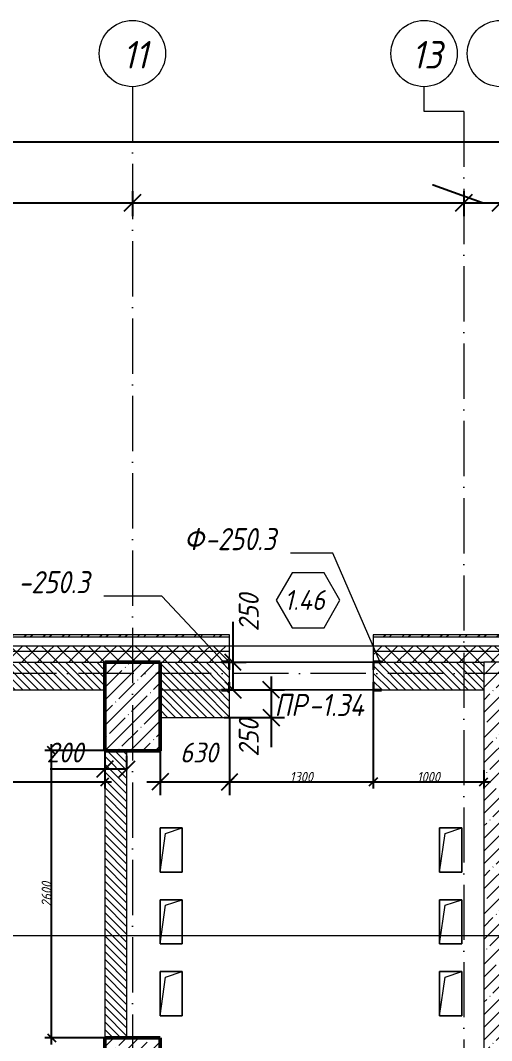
# Model space of a CAD drawing. Header units: millimetres. Extents: x -356862 to 418287, y 0 to 839748.
# Drawn here: x -158065 to -153800, y 626973 to 636209 of the extents above; entities that cross this region are included whole.
import ezdxf

# ---------------------------------------------------------------- set-up
doc = ezdxf.new("R2010")
doc.units = ezdxf.units.MM
doc.linetypes.add('50_200_ШТРИХ_1Т_ш5_п1_п1_', pattern=[700, 500, -100, 0, -100])
for name, color, linetype, lineweight in [('A-____-____-DIMS', 7, 'Continuous', 9), ('A-DOOR-____-IDEN', 7, 'Continuous', 9), ('A-DOOR-____-OTLN', 7, 'Continuous', 9), ('A-FLOR-____-OTLN', 7, 'Continuous', 9), ('A-GENM-____-IDEN', 7, 'Continuous', 9), ('A-GENM-____-MCUT', 7, 'Continuous', 25), ('A-GENM-____-OTLN', 7, 'Continuous', 9), ('A-GENM-____-OTLN-1', 7, 'Continuous', 25), ('A-WALL-____-MCUT', 7, 'Continuous', 13), ('A-WALL-____-MCUT-1', 7, 'Continuous', 9), ('A-WALL-____-MCUT-3', 7, 'Continuous', 9), ('A-WALL-____-OTLN', 7, 'Continuous', 9), ('A-WALL-____-PATT-1', 7, 'Continuous', 9), ('S-COLS-____-MCUT', 7, 'Continuous', 50), ('S-COLS-____-OTLN', 7, 'Continuous', 9), ('S-GRID-____-IDEN', 7, 'Continuous', 9), ('S-GRID-____-OTLN', 7, 'Continuous', 9), ('S-GRID-____-OTLN-1', 7, '50_200_ШТРИХ_1Т_ш5_п1_п1_', 9)]:
    doc.layers.add(name, color=color, linetype=linetype, lineweight=lineweight)
for name, color, linetype, lineweight, true_color in [('A-DOOR-____-OTLN-1', 7, 'Continuous', 9, 0xffffff), ('A-WALL-____-MCUT-4', 7, 'Continuous', 13, 0x000000), ('A-WALL-____-MCUT-7', 7, 'Continuous', 9, 0x000000), ('A-WALL-____-PATT-2', 7, 'Continuous', 9, 0x787878), ('A-WALL-____-PATT-3', 9, 'Continuous', 9, 0x808080), ('A-WALL-FNSH-MCUT-3', 7, 'Continuous', 9, 0x000000), ('G-____-____-SYMB-2', 7, 'Continuous', 9, 0x000000)]:
    doc.layers.add(name, color=color, linetype=linetype, lineweight=lineweight, true_color=true_color)
doc.styles.add('ISOCPEUR_I', font='isocpeui.ttf', dxfattribs={"width": 0.9, "height": 2.5})
doc.styles.add('ISOCPEUR_I_10', font='isocpeui.ttf', dxfattribs={"width": 0.9, "height": 180})
doc.styles.add('ISOCPEUR_I_12', font='isocpeui.ttf', dxfattribs={"width": 0.9, "height": 180})
doc.styles.add('ISOCPEUR_I_14', font='isocpeui.ttf', dxfattribs={"width": 0.9, "height": 180})
doc.styles.add('ISOCPEUR_I_2', font='isocpeui.ttf', dxfattribs={"width": 0.85, "height": 2.3})
doc.styles.add('ISOCPEUR_I_7', font='isocpeui.ttf', dxfattribs={"width": 0.9, "height": 90})
doc.styles.add('ISOCPEUR_I_9', font='isocpeui.ttf', dxfattribs={"width": 0.9, "height": 250})
doc.dimstyles.new('ISO-1_8_0_9К_СРЕДНИЙ_Кладочные_2', dxfattribs={"dimscale": 304.8, "dimtxt": 89.638306, "dimasz": 0.246063, "dimexe": 0.19685, "dimexo": 0, "dimgap": 0, "dimtad": 1, "dimdec": 3, "dimrnd": 0.001, "dimdsep": 46, "dimtxsty": 'ISOCPEUR_I_7', "dimblk1": 'OBLIQUE', "dimblk2": 'OBLIQUE', "dimsah": 1, "dimcen": 0.09, "dimdle": 0.19685, "dimazin": 0, "dimtfac": 1, "dimtdec": 4, "dimtix": 1, "dimtmove": 1, "dimatfit": 3, "dimfxl": 1, "dimtvp": 1, "dimtolj": 1, "dimtzin": 0, "dimarcsym": 2})
doc.dimstyles.new('ISO-1_8_0_9К_СРЕДНИЙ_Кладочные_3', dxfattribs={"dimscale": 304.8, "dimtxt": 179.276612, "dimasz": 0.492126, "dimexe": 0.393701, "dimexo": 0, "dimgap": 0, "dimtad": 1, "dimdec": 3, "dimrnd": 0.001, "dimdsep": 46, "dimtxsty": 'ISOCPEUR_I_10', "dimblk1": 'OBLIQUE', "dimblk2": 'OBLIQUE', "dimsah": 1, "dimcen": 0.09, "dimdle": 0.393701, "dimazin": 0, "dimtfac": 1, "dimtdec": 4, "dimtix": 1, "dimtmove": 0, "dimatfit": 3, "dimfxl": 1, "dimtvp": 1, "dimtolj": 1, "dimtzin": 0, "dimarcsym": 2})
doc.dimstyles.new('ISO-1_8_0_9К_СРЕДНИЙ_Кладочные_4', dxfattribs={"dimscale": 304.8, "dimtxt": 179.276612, "dimasz": 0.492126, "dimexe": 0.393701, "dimexo": 0, "dimgap": 0, "dimtad": 1, "dimdec": 3, "dimrnd": 0.001, "dimdsep": 46, "dimtxsty": 'ISOCPEUR_I_10', "dimblk1": 'OBLIQUE', "dimblk2": 'OBLIQUE', "dimsah": 1, "dimcen": 0.09, "dimdle": 0.393701, "dimazin": 0, "dimtfac": 1, "dimtdec": 4, "dimtix": 1, "dimtmove": 1, "dimatfit": 3, "dimfxl": 1, "dimtvp": 1, "dimtolj": 1, "dimtzin": 0, "dimarcsym": 2})
doc.dimstyles.new('ISO-2_5_0_9К_БОЛЬШОЙ_ОСИ', dxfattribs={"dimscale": 304.8, "dimtxt": 248.995294, "dimasz": 0.492126, "dimexe": 0.393701, "dimexo": 0, "dimgap": 0, "dimtad": 1, "dimdec": 0, "dimzin": 0, "dimdsep": 46, "dimtxsty": 'ISOCPEUR_I', "dimblk1": 'OBLIQUE', "dimblk2": 'OBLIQUE', "dimsah": 1, "dimcen": 0.09, "dimdle": 0.393701, "dimazin": 0, "dimtfac": 1, "dimtdec": 4, "dimtix": 1, "dimtmove": 0, "dimatfit": 3, "dimfxl": 1, "dimtvp": 1, "dimtolj": 1, "dimtzin": 0, "dimarcsym": 2})
doc.dimstyles.new('ISO-2_5_0_9К_БОЛЬШОЙ_ОСИ_1', dxfattribs={"dimscale": 304.8, "dimtxt": 248.995294, "dimasz": 0.492126, "dimexe": 0.393701, "dimexo": 0, "dimgap": 0, "dimtad": 1, "dimdec": 0, "dimzin": 0, "dimdsep": 46, "dimtxsty": 'ISOCPEUR_I', "dimblk1": 'OBLIQUE', "dimblk2": 'OBLIQUE', "dimsah": 1, "dimcen": 0.09, "dimdle": 0.393701, "dimazin": 0, "dimtfac": 1, "dimtdec": 4, "dimtix": 1, "dimtmove": 1, "dimatfit": 3, "dimfxl": 1, "dimtvp": 1, "dimtolj": 1, "dimtzin": 0, "dimarcsym": 2})
doc.dimstyles.new('ISO-2_5_0_9К_БОЛЬШОЙ_ОСИ_2', dxfattribs={"dimscale": 304.8, "dimtxt": 248.995294, "dimasz": 0.492126, "dimexe": 0.393701, "dimexo": 0, "dimgap": 0, "dimtad": 1, "dimdec": 0, "dimzin": 0, "dimdsep": 46, "dimtxsty": 'ISOCPEUR_I_9', "dimblk1": 'OBLIQUE', "dimblk2": 'OBLIQUE', "dimsah": 1, "dimcen": 0.09, "dimdle": 0.393701, "dimazin": 0, "dimtfac": 1, "dimtdec": 4, "dimtix": 1, "dimtmove": 2, "dimatfit": 3, "dimfxl": 1, "dimtvp": 1, "dimtolj": 1, "dimtzin": 0, "dimarcsym": 2})
pattern_1 = [(135, (-175000.736, 544716.51), (-35.35534, -35.35534), [])]
pattern_2 = [(45, (-175000.74, 544716.51), (-70.71068, 70.71068), []), (135, (-175000.74, 544716.51), (-70.71068, -70.71068), [])]

# ---------------------------------------------------------------- blocks, each defined once
blk = doc.blocks.new('BSC_Колонна _Прямоугольная - 500х800-V78-АР1_Кладочный план 1 этажа в осях 1-64_Ю-ЯЯ')
at = {"layer": 'S-COLS-____-OTLN'}
h = blk.add_hatch(dxfattribs=at)
h.set_pattern_fill('FP_79', color=256, style=0, pattern_type=2)
h.set_pattern_definition([(45, (-17950, -85281.04), (-114.04925, 114.04925), []), (45, (-17835.95, -85281.04), (-114.04925, 114.04925), [201.613, -40.323, 3.353, -36.97])])
h.paths.add_polyline_path([(-250, -400), (250, -400), (250, 400), (-250, 400)], flags=0)
at = {"layer": 'S-COLS-____-MCUT'}
for p, q in [((250, 400), (-250, 400)), ((-250, 400), (-250, -400)), ((250, -400), (250, 400)), ((-250, -400), (250, -400))]:
    blk.add_line(p, q, dxfattribs=at)
blk = doc.blocks.new('BSC_Колонна _Прямоугольная - 500х500-28077406-АР1_Кладочный план 1 этажа в осях 1-64_Ю-ЯЯ')
at = {"layer": 'S-COLS-____-OTLN'}
h = blk.add_hatch(dxfattribs=at)
h.set_pattern_fill('FP_160', color=256, style=0, pattern_type=2)
h.set_pattern_definition([(45, (-17950, -82031.04), (-114.04925, 114.04925), []), (45, (-17835.95, -82031.04), (-114.04925, 114.04925), [201.613, -40.323, 3.353, -36.97])])
h.paths.add_polyline_path([(-250, -250), (250, -250), (250, 250), (-250, 250), (-250, 218.4)], flags=0)
at = {"layer": 'S-COLS-____-MCUT'}
for p, q in [((250, 250), (-250, 250)), ((-250, 250), (-250, -250)), ((250, -250), (250, 250)), ((-250, -250), (250, -250))]:
    blk.add_line(p, q, dxfattribs=at)
blk = doc.blocks.new('Проем_Дверь_Прямоугольный - 1300х2760h_дверные проемы-28620038-АР1_Кладочный план 1 этажа в осях 1-64_Ю-ЯЯ')
at = {"layer": 'A-DOOR-____-OTLN-1'}
for p, q in [((650, 125), (-650, 125)), ((650, -125), (-650, -125))]:
    blk.add_line(p, q, dxfattribs=at)
blk = doc.blocks.new('Фахверк_СКБ_Уголок - 250_2700-27497298-АР1_Кладочный план 1 этажа в осях 1-64_Ю-ЯЯ')
at = {"layer": 'A-GENM-____-MCUT'}
for p, q in [((200, 181), (125, 181)), ((125, 181), (125, 106)), ((125, 106), (131, 106)), ((131, 106), (131, 175)), ((131, 175), (200, 175)), ((200, 175), (200, 181)), ((131, -6), (125, -6)), ((125, -6), (125, -81)), ((125, -81), (200, -81)), ((131, -75), (131, -6)), ((200, -75), (131, -75)), ((200, -81), (200, -75))]:
    blk.add_line(p, q, dxfattribs=at)
blk = doc.blocks.new('AR_Отверстие прямоугольное _в плите_ - AR_Отверстие прямоугольное _в плите_-30229371-АР1_Кладочный план 1 этажа в осях 1-64_Ю-ЯЯ')
at = {"layer": 'A-GENM-____-OTLN'}
for p, q in [((100, 200), (-100, 200)), ((-100, 200), (-100, -200)), ((-50, 150), (100, 200)), ((100, -200), (100, 200)), ((-100, -200), (-50, 150)), ((-100, -200), (100, -200))]:
    blk.add_line(p, q, dxfattribs=at)
blk = doc.blocks.new('Ось сетки - Круг_Ø6_00__ISO-2_5_0_9K_-25732049-АР1_Кладочный план 1 этажа в осях 1-64_Ю-ЯЯ')
at = {"layer": 'S-GRID-____-IDEN'}
blk.add_circle((0, 0), 3, dxfattribs=at)
blk = doc.blocks.new('_Oblique')
at = {"color": 0, "linetype": 'ByBlock', "lineweight": -2}
blk.add_line((-0.5, -0.5), (0.5, 0.5), dxfattribs=at)
blk = doc.blocks.new('*D11958')
at = {"layer": 'A-____-____-DIMS', "color": 0, "lineweight": -2, "transparency": 16777216}
for p, q in [((-161750.7, 634663), (-161750.7, 634437)), ((-157050.7, 634663), (-157050.7, 634437)), ((-161870.7, 634557), (-156930.7, 634557))]:
    blk.add_line(p, q, dxfattribs=at)
at = {"layer": 'Defpoints', "color": 0, "transparency": 16777216}
for p in [(-161750.7, 634663), (-157050.7, 634663), (-157050.7, 634557)]:
    blk.add_point(p, dxfattribs=at)
at = {"layer": 'A-____-____-DIMS', "color": 0, "lineweight": -2, "transparency": 16777216, "xscale": 150, "yscale": 150, "zscale": 150, "rotation": 180}
blk.add_blockref('_Oblique', (-161750.7, 634557), dxfattribs=at)
at = {"layer": 'A-____-____-DIMS', "color": 0, "lineweight": -2, "transparency": 16777216, "xscale": 150, "yscale": 150, "zscale": 150}
blk.add_blockref('_Oblique', (-157050.7, 634557), dxfattribs=at)
at = {"layer": 'A-____-____-DIMS', "color": 0, "transparency": 16777216, "insert": (-159400.7, 634558.2), "char_height": 2.5, "width": 781.462, "attachment_point": 5, "style": 'ISOCPEUR_I'}
blk.add_mtext('\\A1;4700', dxfattribs=at)
blk = doc.blocks.new('*D11959')
at = {"layer": 'A-____-____-DIMS', "color": 0, "lineweight": -2, "transparency": 16777216}
for p, q in [((-157050.7, 634663), (-157050.7, 634437)), ((-154050.7, 634663), (-154050.7, 634437)), ((-157170.7, 634557), (-153930.7, 634557))]:
    blk.add_line(p, q, dxfattribs=at)
at = {"layer": 'Defpoints', "color": 0, "transparency": 16777216}
for p in [(-157050.7, 634663), (-154050.7, 634663), (-154050.7, 634557)]:
    blk.add_point(p, dxfattribs=at)
at = {"layer": 'A-____-____-DIMS', "color": 0, "lineweight": -2, "transparency": 16777216, "xscale": 150, "yscale": 150, "zscale": 150, "rotation": 180}
blk.add_blockref('_Oblique', (-157050.7, 634557), dxfattribs=at)
at = {"layer": 'A-____-____-DIMS', "color": 0, "lineweight": -2, "transparency": 16777216, "xscale": 150, "yscale": 150, "zscale": 150}
blk.add_blockref('_Oblique', (-154050.7, 634557), dxfattribs=at)
at = {"layer": 'A-____-____-DIMS', "color": 0, "transparency": 16777216, "insert": (-155550.7, 634558.2), "char_height": 2.5, "width": 758.478, "attachment_point": 5, "style": 'ISOCPEUR_I'}
blk.add_mtext('\\A1;3000', dxfattribs=at)
blk = doc.blocks.new('*D11960')
at = {"layer": 'A-____-____-DIMS', "color": 0, "lineweight": -2, "transparency": 16777216}
for p, q in [((-154330.1, 634716.9), (-154334.9, 634716.9)), ((-153885.7, 634557), (-154330.1, 634716.9)), ((-154050.7, 634663), (-154050.7, 634437)), ((-153720.7, 634663), (-153720.7, 634437)), ((-154170.7, 634557), (-153600.7, 634557))]:
    blk.add_line(p, q, dxfattribs=at)
at = {"layer": 'Defpoints', "color": 0, "transparency": 16777216}
for p in [(-154050.7, 634663), (-153720.7, 634663), (-153720.7, 634557)]:
    blk.add_point(p, dxfattribs=at)
at = {"layer": 'A-____-____-DIMS', "color": 0, "lineweight": -2, "transparency": 16777216, "xscale": 150, "yscale": 150, "zscale": 150, "rotation": 180}
blk.add_blockref('_Oblique', (-154050.7, 634557), dxfattribs=at)
at = {"layer": 'A-____-____-DIMS', "color": 0, "lineweight": -2, "transparency": 16777216, "xscale": 150, "yscale": 150, "zscale": 150}
blk.add_blockref('_Oblique', (-153720.7, 634557), dxfattribs=at)
at = {"layer": 'A-____-____-DIMS', "color": 0, "transparency": 16777216, "insert": (-154899, 634720.2), "char_height": 2.5, "width": 568.858, "attachment_point": 1, "line_spacing_factor": 1.149209, "style": 'ISOCPEUR_I'}
blk.add_mtext('\\A1;330', dxfattribs=at)
blk = doc.blocks.new('*D11961')
at = {"layer": 'A-____-____-DIMS', "color": 0, "lineweight": -2, "transparency": 16777216}
for p, q in [((-153720.7, 634663), (-153720.7, 634437)), ((-151450.7, 634663), (-151450.7, 634437)), ((-153840.7, 634557), (-151330.7, 634557))]:
    blk.add_line(p, q, dxfattribs=at)
at = {"layer": 'Defpoints', "color": 0, "transparency": 16777216}
for p in [(-153720.7, 634663), (-151450.7, 634663), (-151450.7, 634557)]:
    blk.add_point(p, dxfattribs=at)
at = {"layer": 'A-____-____-DIMS', "color": 0, "lineweight": -2, "transparency": 16777216, "xscale": 150, "yscale": 150, "zscale": 150, "rotation": 180}
blk.add_blockref('_Oblique', (-153720.7, 634557), dxfattribs=at)
at = {"layer": 'A-____-____-DIMS', "color": 0, "lineweight": -2, "transparency": 16777216, "xscale": 150, "yscale": 150, "zscale": 150}
blk.add_blockref('_Oblique', (-151450.7, 634557), dxfattribs=at)
at = {"layer": 'A-____-____-DIMS', "color": 0, "transparency": 16777216, "insert": (-152585.7, 634558.2), "char_height": 2.5, "width": 758.478, "attachment_point": 5, "style": 'ISOCPEUR_I'}
blk.add_mtext('\\A1;2270', dxfattribs=at)
blk = doc.blocks.new('*D11992')
at = {"layer": 'A-____-____-DIMS', "color": 0, "lineweight": -2, "transparency": 16777216}
for p, q in [((-177350.7, 635215.2), (-177350.7, 634989.2)), ((-73850.7, 635215.2), (-73850.7, 634989.2)), ((-177470.7, 635109.2), (-126117.4, 635109.2)), ((-73730.7, 635109.2), (-125238.4, 635109.2))]:
    blk.add_line(p, q, dxfattribs=at)
at = {"layer": 'Defpoints', "color": 0, "transparency": 16777216}
for p in [(-177350.7, 635215.2), (-73850.7, 635215.2), (-73850.7, 635109.2)]:
    blk.add_point(p, dxfattribs=at)
at = {"layer": 'A-____-____-DIMS', "color": 0, "lineweight": -2, "transparency": 16777216, "xscale": 150, "yscale": 150, "zscale": 150, "rotation": 180}
blk.add_blockref('_Oblique', (-177350.7, 635109.2), dxfattribs=at)
at = {"layer": 'A-____-____-DIMS', "color": 0, "lineweight": -2, "transparency": 16777216, "xscale": 150, "yscale": 150, "zscale": 150}
blk.add_blockref('_Oblique', (-73850.7, 635109.2), dxfattribs=at)
at = {"layer": 'A-____-____-DIMS', "color": 0, "transparency": 16777216, "insert": (-126218, 635435.8), "char_height": 250, "width": 1080.257, "attachment_point": 1, "line_spacing_factor": 1.149209, "style": 'ISOCPEUR_I_9'}
blk.add_mtext('\\A1;103500', dxfattribs=at)
blk = doc.blocks.new('Марка проема - марка проема-27336095-АР1_Кладочный план 1 этажа в осях 1-64_Ю-ЯЯ')
at = {"layer": 'A-DOOR-____-IDEN'}
for p, q in [((-1.439, 0.159), (-2.877, -2.333)), ((1.439, 0.159), (-1.439, 0.159)), ((2.877, -2.333), (1.439, 0.159)), ((-2.877, -2.333), (-1.439, -4.825)), ((1.439, -4.825), (2.877, -2.333)), ((-1.439, -4.825), (1.439, -4.825))]:
    blk.add_line(p, q, dxfattribs=at)
blk = doc.blocks.new('*D12247')
at = {"layer": 'A-____-____-DIMS', "color": 0, "lineweight": -2, "transparency": 16777216}
for p, q in [((-156800.7, 629897.6), (-156800.7, 629195.6)), ((-156170.7, 629897.6), (-156170.7, 629195.6)), ((-156920.7, 629315.6), (-156050.7, 629315.6))]:
    blk.add_line(p, q, dxfattribs=at)
at = {"layer": 'Defpoints', "color": 0, "transparency": 16777216}
for p in [(-156800.7, 629897.6), (-156170.7, 629897.6), (-156170.7, 629315.6)]:
    blk.add_point(p, dxfattribs=at)
at = {"layer": 'A-____-____-DIMS', "color": 0, "lineweight": -2, "transparency": 16777216, "xscale": 150, "yscale": 150, "zscale": 150, "rotation": 180}
blk.add_blockref('_Oblique', (-156800.7, 629315.6), dxfattribs=at)
at = {"layer": 'A-____-____-DIMS', "color": 0, "lineweight": -2, "transparency": 16777216, "xscale": 150, "yscale": 150, "zscale": 150}
blk.add_blockref('_Oblique', (-156170.7, 629315.6), dxfattribs=at)
at = {"layer": 'A-____-____-DIMS', "color": 0, "transparency": 16777216, "insert": (-156620, 629670.7), "char_height": 180, "width": 409.578, "attachment_point": 1, "line_spacing_factor": 1.149209, "style": 'ISOCPEUR_I_10'}
blk.add_mtext('\\A1;630', dxfattribs=at)
blk = doc.blocks.new('*D12248')
at = {"layer": 'A-____-____-DIMS', "color": 0, "lineweight": -2, "transparency": 16777216}
for p, q in [((-154870.7, 630141.6), (-154870.7, 629255.6)), ((-156170.7, 629897.6), (-156170.7, 629255.6)), ((-156230.7, 629315.6), (-154810.7, 629315.6))]:
    blk.add_line(p, q, dxfattribs=at)
at = {"layer": 'Defpoints', "color": 0, "transparency": 16777216}
for p in [(-154870.7, 630141.6), (-156170.7, 629897.6), (-154870.7, 629315.6)]:
    blk.add_point(p, dxfattribs=at)
at = {"layer": 'A-____-____-DIMS', "color": 0, "lineweight": -2, "transparency": 16777216, "xscale": 75, "yscale": 75, "zscale": 75, "rotation": 180}
blk.add_blockref('_Oblique', (-156170.7, 629315.6), dxfattribs=at)
at = {"layer": 'A-____-____-DIMS', "color": 0, "lineweight": -2, "transparency": 16777216, "xscale": 75, "yscale": 75, "zscale": 75}
blk.add_blockref('_Oblique', (-154870.7, 629315.6), dxfattribs=at)
at = {"layer": 'A-____-____-DIMS', "color": 0, "transparency": 16777216, "insert": (-155520.7, 629360.6), "char_height": 90, "width": 504.733, "attachment_point": 5, "style": 'ISOCPEUR_I_7'}
blk.add_mtext('\\A1;1300', dxfattribs=at)
blk = doc.blocks.new('*D12249')
at = {"layer": 'A-____-____-DIMS', "color": 0, "lineweight": -2, "transparency": 16777216}
for p, q in [((-154870.7, 630141.6), (-154870.7, 629255.6)), ((-153870.7, 629421.6), (-153870.7, 629255.6)), ((-154930.7, 629315.6), (-153810.7, 629315.6))]:
    blk.add_line(p, q, dxfattribs=at)
at = {"layer": 'Defpoints', "color": 0, "transparency": 16777216}
for p in [(-154870.7, 630141.6), (-153870.7, 629421.6), (-153870.7, 629315.6)]:
    blk.add_point(p, dxfattribs=at)
at = {"layer": 'A-____-____-DIMS', "color": 0, "lineweight": -2, "transparency": 16777216, "xscale": 75, "yscale": 75, "zscale": 75, "rotation": 180}
blk.add_blockref('_Oblique', (-154870.7, 629315.6), dxfattribs=at)
at = {"layer": 'A-____-____-DIMS', "color": 0, "lineweight": -2, "transparency": 16777216, "xscale": 75, "yscale": 75, "zscale": 75}
blk.add_blockref('_Oblique', (-153870.7, 629315.6), dxfattribs=at)
at = {"layer": 'A-____-____-DIMS', "color": 0, "transparency": 16777216, "insert": (-154370.7, 629360.6), "char_height": 90, "width": 504.733, "attachment_point": 5, "style": 'ISOCPEUR_I_7'}
blk.add_mtext('\\A1;1000', dxfattribs=at)
blk = doc.blocks.new('*D12112')
at = {"layer": 'A-____-____-DIMS', "color": 0, "lineweight": -2, "transparency": 16777216}
for p, q in [((-161500.7, 629597.6), (-161500.7, 629255.6)), ((-157300.7, 629597.6), (-157300.7, 629255.6)), ((-161560.7, 629315.6), (-157240.7, 629315.6))]:
    blk.add_line(p, q, dxfattribs=at)
at = {"layer": 'Defpoints', "color": 0, "transparency": 16777216}
for p in [(-161500.7, 629597.6), (-157300.7, 629597.6), (-157300.7, 629315.6)]:
    blk.add_point(p, dxfattribs=at)
at = {"layer": 'A-____-____-DIMS', "color": 0, "lineweight": -2, "transparency": 16777216, "xscale": 75, "yscale": 75, "zscale": 75, "rotation": 180}
blk.add_blockref('_Oblique', (-161500.7, 629315.6), dxfattribs=at)
at = {"layer": 'A-____-____-DIMS', "color": 0, "lineweight": -2, "transparency": 16777216, "xscale": 75, "yscale": 75, "zscale": 75}
blk.add_blockref('_Oblique', (-157300.7, 629315.6), dxfattribs=at)
at = {"layer": 'A-____-____-DIMS', "color": 0, "transparency": 16777216, "insert": (-159400.7, 629360.6), "char_height": 90, "width": 562.653, "attachment_point": 5, "style": 'ISOCPEUR_I_7'}
blk.add_mtext('\\A1;4200', dxfattribs=at)
blk = doc.blocks.new('*D12113')
at = {"layer": 'A-____-____-DIMS', "color": 0, "lineweight": -2, "transparency": 16777216}
for p, q in [((-157300.7, 629597.6), (-157300.7, 629310.7)), ((-157100.7, 629421.6), (-157100.7, 629550.7)), ((-157300.7, 629430.7), (-157794.9, 629430.7)), ((-157100.7, 629430.7), (-157420.7, 629430.7))]:
    blk.add_line(p, q, dxfattribs=at)
at = {"layer": 'Defpoints', "color": 0, "transparency": 16777216}
for p in [(-157300.7, 629597.6), (-157100.7, 629430.7), (-157100.7, 629421.6)]:
    blk.add_point(p, dxfattribs=at)
at = {"layer": 'A-____-____-DIMS', "color": 0, "lineweight": -2, "transparency": 16777216, "xscale": 150, "yscale": 150, "zscale": 150, "rotation": 180}
blk.add_blockref('_Oblique', (-157300.7, 629430.7), dxfattribs=at)
at = {"layer": 'A-____-____-DIMS', "color": 0, "lineweight": -2, "transparency": 16777216, "xscale": 150, "yscale": 150, "zscale": 150}
blk.add_blockref('_Oblique', (-157100.7, 629430.7), dxfattribs=at)
at = {"layer": 'A-____-____-DIMS', "color": 0, "transparency": 16777216, "insert": (-157827.6, 629670.7), "char_height": 180, "width": 409.578, "attachment_point": 1, "line_spacing_factor": 1.149209, "style": 'ISOCPEUR_I_10'}
blk.add_mtext('\\A1;200', dxfattribs=at)
blk = doc.blocks.new('*D12115')
at = {"layer": 'A-____-____-DIMS', "color": 0, "lineweight": -2, "transparency": 16777216}
for p, q in [((-156140.1, 630397.6), (-156140.1, 630762.6)), ((-156140.1, 630147.6), (-156140.1, 630517.6)), ((-156170.7, 630397.6), (-156020.1, 630397.6)), ((-156170.7, 630147.6), (-156020.1, 630147.6))]:
    blk.add_line(p, q, dxfattribs=at)
at = {"layer": 'Defpoints', "color": 0, "transparency": 16777216}
for p in [(-156170.7, 630397.6), (-156170.7, 630147.6), (-156140.1, 630147.6)]:
    blk.add_point(p, dxfattribs=at)
at = {"layer": 'A-____-____-DIMS', "color": 0, "lineweight": -2, "transparency": 16777216, "xscale": 150, "yscale": 150, "zscale": 150}
for p, rotation in [((-156140.1, 630397.6), 90), ((-156140.1, 630147.6), 270)]:
    blk.add_blockref('_Oblique', p, dxfattribs=dict(at, rotation=rotation))
at = {"layer": 'A-____-____-DIMS', "color": 0, "transparency": 16777216, "insert": (-156088, 630677.8), "char_height": 180, "width": 409.578, "attachment_point": 1, "rotation": 90, "line_spacing_factor": 1.149209, "style": 'ISOCPEUR_I_10'}
blk.add_mtext('\\A1;250', dxfattribs=at)
blk = doc.blocks.new('*D12116')
at = {"layer": 'A-____-____-DIMS', "color": 0, "lineweight": -2, "transparency": 16777216}
for p, q in [((-155795.9, 630267.6), (-155795.9, 629897.6)), ((-156170.7, 630147.6), (-155675.9, 630147.6)), ((-156220.7, 629897.6), (-155675.9, 629897.6)), ((-155795.9, 629897.6), (-155795.9, 629627.8))]:
    blk.add_line(p, q, dxfattribs=at)
at = {"layer": 'Defpoints', "color": 0, "transparency": 16777216}
for p in [(-156170.7, 630147.6), (-156220.7, 629897.6), (-155795.9, 629897.6)]:
    blk.add_point(p, dxfattribs=at)
at = {"layer": 'A-____-____-DIMS', "color": 0, "lineweight": -2, "transparency": 16777216, "xscale": 150, "yscale": 150, "zscale": 150}
for p, rotation in [((-155795.9, 630147.6), 90), ((-155795.9, 629897.6), 270)]:
    blk.add_blockref('_Oblique', p, dxfattribs=dict(at, rotation=rotation))
at = {"layer": 'A-____-____-DIMS', "color": 0, "transparency": 16777216, "insert": (-156088, 629543.1), "char_height": 180, "width": 409.578, "attachment_point": 1, "rotation": 90, "line_spacing_factor": 1.149209, "style": 'ISOCPEUR_I_10'}
blk.add_mtext('\\A1;250', dxfattribs=at)
blk = doc.blocks.new('*D12262')
at = {"layer": 'A-____-____-DIMS', "color": 0, "lineweight": -2, "transparency": 16777216}
for p, q in [((-157300.7, 629597.6), (-157842.6, 629597.6)), ((-157782.6, 626937.6), (-157782.6, 629657.6)), ((-157300.7, 626997.6), (-157842.6, 626997.6))]:
    blk.add_line(p, q, dxfattribs=at)
at = {"layer": 'Defpoints', "color": 0, "transparency": 16777216}
for p in [(-157782.6, 629597.6), (-157300.7, 629597.6), (-157300.7, 626997.6)]:
    blk.add_point(p, dxfattribs=at)
at = {"layer": 'A-____-____-DIMS', "color": 0, "lineweight": -2, "transparency": 16777216, "xscale": 75, "yscale": 75, "zscale": 75}
for p, rotation in [((-157782.6, 629597.6), 90), ((-157782.6, 626997.6), 270)]:
    blk.add_blockref('_Oblique', p, dxfattribs=dict(at, rotation=rotation))
at = {"layer": 'A-____-____-DIMS', "color": 0, "transparency": 16777216, "insert": (-157827.6, 628297.6), "char_height": 90, "width": 546.104, "attachment_point": 5, "rotation": 90, "style": 'ISOCPEUR_I_7'}
blk.add_mtext('\\A1;2600', dxfattribs=at)

msp = doc.modelspace()

# ---------------------------------------------------------------- hatches: boundary and pattern name
at = {"layer": 'A-WALL-____-PATT-1'}
h = msp.add_hatch(dxfattribs=at)
h.set_pattern_fill('FP_6', color=256, style=0, pattern_type=2)
h.set_pattern_definition(pattern_1)
h.paths.add_polyline_path([(-159514.8729, 630147.5526), (-157300.7357, 630147.5526), (-157300.7357, 630397.5526), (-159514.8729, 630397.5526)], flags=0)
h.paths.add_polyline_path([(-160900.7357, 630147.5526), (-160900.7357, 630397.5526), (-161500.7357, 630397.5526), (-161500.7357, 630147.5526)], flags=0)
h = msp.add_hatch(dxfattribs=at)
h.set_pattern_fill('FP_6', color=256, style=0, pattern_type=2)
h.set_pattern_definition(pattern_1)
h.paths.add_polyline_path([(-154795.7357, 630147.5526), (-153870.7357, 630147.5526), (-153870.7357, 630397.5526), (-154864.7357, 630397.5526), (-154864.7357, 630328.5526), (-154870.7357, 630328.5526), (-154870.7357, 630216.5526), (-154864.7357, 630216.5526), (-154864.7357, 630147.5526)], flags=0)
h.paths.add_polyline_path([(-156800.7357, 630147.5526), (-156176.7357, 630147.5526), (-156176.7357, 630216.5526), (-156170.7357, 630216.5526), (-156170.7357, 630328.5526), (-156176.7357, 630328.5526), (-156176.7357, 630397.5526), (-156800.7357, 630397.5526)], flags=0)
h = msp.add_hatch(dxfattribs=at)
h.set_pattern_fill('FP_6', color=256, style=0, pattern_type=2)
h.set_pattern_definition(pattern_1)
h.paths.add_polyline_path([(-156456.9038, 629897.5526), (-156170.7357, 629897.5526), (-156170.7357, 630141.5526), (-156245.7357, 630141.5526), (-156245.7357, 630147.5526), (-156800.7357, 630147.5526), (-156800.7357, 629897.5526)], flags=0)
at = {"layer": 'A-WALL-____-PATT-2'}
h = msp.add_hatch(dxfattribs=at)
h.set_pattern_fill('FP_3', color=256, style=0, pattern_type=2)
h.set_pattern_definition([(45, (-175000.74, 544716.51), (-85.53659, 85.53659), []), (45, (-174943.71, 544716.51), (-85.53659, 85.53659), [])])
h.paths.add_polyline_path([(-152220.7357, 630627.5526), (-151131.7357, 630627.5526), (-151131.7357, 630647.5526), (-152220.7357, 630647.5526)], flags=0)
h.paths.add_polyline_path([(-153620.7357, 630627.5526), (-153620.7357, 630647.5526), (-154870.7357, 630647.5526), (-154870.7357, 630627.5526), (-153805.7074, 630627.5526)], flags=0)
h.paths.add_polyline_path([(-165600.7357, 630627.5526), (-156170.7357, 630627.5526), (-156170.7357, 630647.5526), (-165600.7357, 630647.5526)], flags=0)
h.paths.add_polyline_path([(-169450.7357, 630627.5526), (-169450.7357, 630647.5526), (-177680.7357, 630647.5526), (-177680.7357, 630627.5526), (-169712.886, 630627.5526)], flags=0)
h = msp.add_hatch(dxfattribs=at)
h.set_pattern_fill('FP_1', color=256, style=0, pattern_type=2)
h.set_pattern_definition(pattern_2)
h.paths.add_polyline_path([(-143200.9217, 630497.5526), (-142597.7357, 630497.5526), (-142597.7357, 630547.5526), (-143400.7357, 630547.5526), (-143400.7357, 630497.5526)], flags=0)
h.paths.add_polyline_path([(-153620.7357, 630497.5526), (-153620.7357, 630547.5526), (-154870.7357, 630547.5526), (-154870.7357, 630497.5526), (-153805.7074, 630497.5526)], flags=0)
h.paths.add_polyline_path([(-152220.7357, 630497.5526), (-151020.7357, 630497.5526), (-151020.7357, 630547.5526), (-152220.7357, 630547.5526)], flags=0)
h.paths.add_polyline_path([(-146350.7357, 630497.5526), (-145200.7357, 630497.5526), (-145200.7357, 630547.5526), (-146350.7357, 630547.5526)], flags=0)
h.paths.add_polyline_path([(-149220.7357, 630497.5526), (-148150.7357, 630497.5526), (-148150.7357, 630547.5526), (-149220.7357, 630547.5526)], flags=0)
h.paths.add_polyline_path([(-169450.7357, 630497.5526), (-169450.7357, 630547.5526), (-177550.7357, 630547.5526), (-177550.7357, 630497.5526), (-169712.886, 630497.5526)], flags=0)
h.paths.add_polyline_path([(-164410.4931, 630497.5526), (-156170.7357, 630497.5526), (-156170.7357, 630547.5526), (-165600.7357, 630547.5526), (-165600.7357, 630497.5526)], flags=0)
h = msp.add_hatch(dxfattribs=at)
h.set_pattern_fill('FP_1', color=256, style=0, pattern_type=2)
h.set_pattern_definition(pattern_2)
h.paths.add_polyline_path([(-142600.7357, 630397.5526), (-142597.7357, 630397.5526), (-142597.7357, 630497.5526), (-143400.7357, 630497.5526), (-143400.7357, 630403.5526), (-143325.7357, 630403.5526), (-143325.7357, 630397.5526), (-143200.9217, 630397.5526)], flags=0)
h.paths.add_polyline_path([(-145275.7357, 630397.5526), (-145275.7357, 630403.5526), (-145200.7357, 630403.5526), (-145200.7357, 630497.5526), (-146350.7357, 630497.5526), (-146350.7357, 630397.5526), (-145750.7357, 630397.5526)], flags=0)
h.paths.add_polyline_path([(-148503.3145, 630397.5526), (-148225.7357, 630397.5526), (-148225.7357, 630403.5526), (-148150.7357, 630403.5526), (-148150.7357, 630497.5526), (-149220.7357, 630497.5526), (-149220.7357, 630403.5526), (-149145.7357, 630403.5526), (-149145.7357, 630397.5526)], flags=0)
h.paths.add_polyline_path([(-151300.7357, 630397.5526), (-151095.7357, 630397.5526), (-151095.7357, 630403.5526), (-151020.7357, 630403.5526), (-151020.7357, 630497.5526), (-152220.7357, 630497.5526), (-152220.7357, 630403.5526), (-152145.7357, 630403.5526), (-152145.7357, 630397.5526), (-152000.7357, 630397.5526)], flags=0)
h.paths.add_polyline_path([(-153805.7074, 630397.5526), (-153620.7357, 630397.5526), (-153620.7357, 630497.5526), (-154870.7357, 630497.5526), (-154870.7357, 630403.5526), (-154795.7357, 630403.5526), (-154795.7357, 630397.5526)], flags=0)
h.paths.add_polyline_path([(-156245.7357, 630397.5526), (-156245.7357, 630403.5526), (-156170.7357, 630403.5526), (-156170.7357, 630497.5526), (-165600.7357, 630497.5526), (-165600.7357, 630397.5526), (-156456.9038, 630397.5526)], flags=0)
h.paths.add_polyline_path([(-177450.7357, 630397.5526), (-169450.7357, 630397.5526), (-169450.7357, 630497.5526), (-177450.7357, 630497.5526)], flags=0)
h = msp.add_hatch(dxfattribs=at)
h.set_pattern_fill('FP_2', color=256, style=0, pattern_type=2)
h.set_pattern_definition([(45, (-175000.74, 544716.51), (-114.04925, 114.04925), []), (45, (-174886.69, 544716.51), (-114.04925, 114.04925), [201.612, -40.322, 3.353, -36.97])])
h.paths.add_polyline_path([(-153870.7357, 622697.5526), (-153620.7357, 622697.5526), (-153620.7357, 630397.5526), (-153870.7357, 630397.5526), (-153870.7357, 622929.7757)], flags=0)
at = {"layer": 'A-WALL-____-PATT-3'}
h = msp.add_hatch(dxfattribs=at)
h.set_pattern_fill('FP_6', color=256, style=0, pattern_type=2)
h.set_pattern_definition(pattern_1)
h.paths.add_polyline_path([(-157100.7357, 626997.5526), (-157100.7357, 629597.5526), (-157300.7357, 629597.5526), (-157300.7357, 626997.5526)], flags=0)

# ---------------------------------------------------------------- linework, layer by layer
at = {"layer": 'A-FLOR-____-OTLN'}
for p, q in [((-156800.7357, 628897.5526), (-156600.7357, 628897.5526)), ((-156800.7357, 628497.5526), (-156800.7357, 628897.5526)), ((-156600.7357, 628897.5526), (-156600.7357, 628497.5526)), ((-154270.7357, 628897.5526), (-154070.7357, 628897.5526)), ((-154270.7357, 628497.5526), (-154270.7357, 628897.5526)), ((-154070.7357, 628897.5526), (-154070.7357, 628497.5526)), ((-156600.7357, 628497.5526), (-156800.7357, 628497.5526)), ((-154070.7357, 628497.5526), (-154270.7357, 628497.5526)), ((-156800.7357, 628247.5526), (-156600.7357, 628247.5526)), ((-156800.7357, 627847.5526), (-156800.7357, 628247.5526)), ((-156600.7357, 628247.5526), (-156600.7357, 627847.5526)), ((-154270.7357, 628247.5526), (-154070.7357, 628247.5526)), ((-154270.7357, 627847.5526), (-154270.7357, 628247.5526)), ((-154070.7357, 628247.5526), (-154070.7357, 627847.5526)), ((-156600.7357, 627847.5526), (-156800.7357, 627847.5526)), ((-154070.7357, 627847.5526), (-154270.7357, 627847.5526)), ((-156800.7357, 627597.5526), (-156600.7357, 627597.5526)), ((-156800.7357, 627197.5526), (-156800.7357, 627597.5526)), ((-156600.7357, 627597.5526), (-156600.7357, 627197.5526)), ((-154270.7357, 627597.5526), (-154070.7357, 627597.5526)), ((-154270.7357, 627197.5526), (-154270.7357, 627597.5526)), ((-154070.7357, 627597.5526), (-154070.7357, 627197.5526)), ((-156600.7357, 627197.5526), (-156800.7357, 627197.5526)), ((-154070.7357, 627197.5526), (-154270.7357, 627197.5526))]:
    msp.add_line(p, q, dxfattribs=at)
at = {"layer": 'A-GENM-____-IDEN'}
for p, q in [((-155235.7149, 631385.6761), (-155620.8665, 631385.6761)), ((-154812.4024, 630403.5526), (-155235.7149, 631385.6761)), ((-156785.5488, 630995.8861), (-157308.6192, 630995.8861)), ((-156229.069, 630403.5526), (-156785.5488, 630995.8861))]:
    msp.add_line(p, q, dxfattribs=at)
at = {"layer": 'A-WALL-____-MCUT'}
for p, q in [((-165600.7357, 630627.5526), (-156170.7357, 630627.5526)), ((-156170.7357, 630403.5526), (-156170.7357, 630627.5526)), ((-154870.7357, 630627.5526), (-153620.7357, 630627.5526)), ((-154870.7357, 630627.5526), (-154870.7357, 630403.5526)), ((-161500.7357, 630397.5526), (-157300.7357, 630397.5526)), ((-156800.7357, 630397.5526), (-156245.7357, 630397.5526)), ((-154795.7357, 630397.5526), (-153870.7357, 630397.5526))]:
    msp.add_line(p, q, dxfattribs=at)
at = {"layer": 'A-WALL-____-MCUT-1'}
for p, q in [((-156800.7357, 630397.5526), (-156800.7357, 630397.5526)), ((-156170.7357, 630216.5526), (-156170.7357, 630328.5526)), ((-154870.7357, 630328.5526), (-154870.7357, 630216.5526)), ((-159514.8729, 630147.5526), (-157300.7357, 630147.5526)), ((-156800.7357, 630147.5526), (-156245.7357, 630147.5526)), ((-156170.7357, 629897.5526), (-156170.7357, 630141.5526)), ((-154795.7357, 630147.5526), (-153870.7357, 630147.5526)), ((-156800.7357, 629897.5526), (-156170.7357, 629897.5526))]:
    msp.add_line(p, q, dxfattribs=at)
at = {"layer": 'A-WALL-____-MCUT-3'}
for p, q in [((-153870.7357, 630397.5526), (-153870.7357, 622447.5526)), ((-153620.7357, 630397.5526), (-153870.7357, 630397.5526))]:
    msp.add_line(p, q, dxfattribs=at)
at = {"layer": 'A-WALL-____-MCUT-4'}
for p, q in [((-157300.7357, 629597.5526), (-157300.7357, 626997.5526)), ((-157100.7357, 626997.5526), (-157100.7357, 629597.5526))]:
    msp.add_line(p, q, dxfattribs=at)
at = {"layer": 'A-WALL-____-MCUT-7'}
for p, q in [((-165600.7357, 630547.5526), (-156170.7357, 630547.5526)), ((-154870.7357, 630547.5526), (-153620.7357, 630547.5526)), ((-165600.7357, 630497.5526), (-156170.7357, 630497.5526)), ((-154870.7357, 630497.5526), (-153620.7357, 630497.5526))]:
    msp.add_line(p, q, dxfattribs=at)
at = {"layer": 'A-WALL-____-OTLN'}
for p, q in [((-156170.7357, 630547.5526), (-154870.7357, 630547.5526)), ((-156170.7357, 630397.5526), (-154870.7357, 630397.5526)), ((-154870.7357, 630397.5526), (-156170.7357, 630397.5526)), ((-154870.7357, 630147.5526), (-156170.7357, 630147.5526))]:
    msp.add_line(p, q, dxfattribs=at)
at = {"layer": 'A-WALL-FNSH-MCUT-3'}
for p, q in [((-156170.7357, 630647.5526), (-165600.7357, 630647.5526)), ((-156170.7357, 630627.5526), (-156170.7357, 630647.5526)), ((-153620.7357, 630647.5526), (-154870.7357, 630647.5526)), ((-154870.7357, 630647.5526), (-154870.7357, 630627.5526))]:
    msp.add_line(p, q, dxfattribs=at)
at = {"layer": 'G-____-____-SYMB-2'}
msp.add_line((-180262.5176, 627925.5632), (-70620.9903, 627925.5632), dxfattribs=at)
at = {"layer": 'S-GRID-____-OTLN'}
for p, q in [((-154411.497, 635384.7011), (-154411.497, 635609.362)), ((-154050.7357, 635384.7011), (-154411.497, 635384.7011))]:
    msp.add_line(p, q, dxfattribs=at)
at = {"layer": 'S-GRID-____-OTLN-1'}
for p, q in [((-157050.7357, 635609.362), (-157050.7357, 597608.0984)), ((-154050.7357, 635384.7011), (-154050.7357, 597608.0984)), ((-70926.3291, 630297.5526), (-179669.5059, 630297.5526))]:
    msp.add_line(p, q, dxfattribs=at)

# ---------------------------------------------------------------- block references
at = {"layer": 'A-DOOR-____-IDEN', "xscale": 99.99999999999993, "yscale": 99.99999999999993, "zscale": 99.99999999999993}
msp.add_blockref('Марка проема - марка проема-27336095-АР1_Кладочный план 1 этажа в осях 1-64_Ю-ЯЯ', (-155460.7357, 631192.5526), dxfattribs=at)
at = {"layer": 'A-DOOR-____-OTLN', "rotation": 180}
msp.add_blockref('Проем_Дверь_Прямоугольный - 1300х2760h_дверные проемы-28620038-АР1_Кладочный план 1 этажа в осях 1-64_Ю-ЯЯ', (-155520.7357, 630272.5526), dxfattribs=at)
at = {"layer": 'A-GENM-____-OTLN'}
for p in [(-156700.7357, 628697.5526), (-154170.7357, 628697.5526), (-156700.7357, 628047.5526), (-154170.7357, 628047.5526), (-156700.7357, 627397.5526), (-154170.7357, 627397.5526)]:
    msp.add_blockref('AR_Отверстие прямоугольное _в плите_ - AR_Отверстие прямоугольное _в плите_-30229371-АР1_Кладочный план 1 этажа в осях 1-64_Ю-ЯЯ', p, dxfattribs=at)
at = {"layer": 'A-GENM-____-OTLN-1', "rotation": 180}
msp.add_blockref('Фахверк_СКБ_Уголок - 250_2700-27497298-АР1_Кладочный план 1 этажа в осях 1-64_Ю-ЯЯ', (-156045.7357, 630322.5526), dxfattribs=at)
at = {"layer": 'A-GENM-____-OTLN-1'}
msp.add_blockref('Фахверк_СКБ_Уголок - 250_2700-27497298-АР1_Кладочный план 1 этажа в осях 1-64_Ю-ЯЯ', (-154995.7357, 630222.5526), dxfattribs=at)
at = {"layer": 'S-COLS-____-OTLN'}
for name, p in [('BSC_Колонна _Прямоугольная - 500х800-V78-АР1_Кладочный план 1 этажа в осях 1-64_Ю-ЯЯ', (-157050.7357, 629997.5526)), ('BSC_Колонна _Прямоугольная - 500х500-28077406-АР1_Кладочный план 1 этажа в осях 1-64_Ю-ЯЯ', (-157050.7357, 626747.5526))]:
    msp.add_blockref(name, p, dxfattribs=at)
at = {"layer": 'S-GRID-____-IDEN', "xscale": 99.99999999999993, "yscale": 99.99999999999993, "zscale": 99.99999999999993, "rotation": 180}
for p in [(-157050.7357, 635909.362), (-154411.497, 635909.362), (-153720.7357, 635909.362)]:
    msp.add_blockref('Ось сетки - Круг_Ø6_00__ISO-2_5_0_9K_-25732049-АР1_Кладочный план 1 этажа в осях 1-64_Ю-ЯЯ', p, dxfattribs=at)

# ---------------------------------------------------------------- texts
at = {"layer": 'A-DOOR-____-IDEN', "attachment_point": 1}
for s, insert, char_height, width, style in [('1.46', (-155676.9248, 631051.3721), 180, 476.202375, 'ISOCPEUR_I_14'), ('ПР', (-155764.6561, 630111.0721), 200, 375.18975, 'ISOCPEUR_I_2'), ('-1.34', (-155455.0936, 630111.0721), 200, 692.658, 'ISOCPEUR_I_2')]:
    msp.add_mtext(s, dxfattribs=dict(at, insert=insert, char_height=char_height, width=width, style=style))
at = {"layer": 'A-GENM-____-IDEN', "char_height": 200, "attachment_point": 1, "style": 'ISOCPEUR_I_2'}
for s, insert, width in [('\\fISOCPEUR|b0|i1|c204|p34|;\\W.9;Ф', (-156585.4232, 631612.7922), 230.886), ('-250.3', (-156394.9232, 631612.7922), 865.8225), ('-250.3', (-158082.6759, 631223.0022), 865.8225)]:
    msp.add_mtext(s, dxfattribs=dict(at, insert=insert, width=width))
at = {"layer": 'S-GRID-____-IDEN', "char_height": 250, "attachment_point": 1, "style": 'ISOCPEUR_I_12'}
for s, insert, width in [('11', (-157137.4074, 636023.2957), 288.6075), ('13', (-154522.0187, 636023.2957), 346.329)]:
    msp.add_mtext(s, dxfattribs=dict(at, insert=insert, width=width))

# ---------------------------------------------------------------- dimensions: what is measured, and where the dimension line sits
at = {"layer": 'A-____-____-DIMS'}
for base, p1, p2, dimstyle, override, picture, middle in [((-73850.7357, 635109.1792), (-177350.7357, 635215.2452), (-73850.7357, 635215.2452), 'ISO-2_5_0_9К_БОЛЬШОЙ_ОСИ_2', {"dimpost": '<>', "dimfxl": 103500}, '*D11992', (-125677.8855, 635269.1264)), ((-153720.7357, 634556.9599), (-154050.7357, 634663.0259), (-153720.7357, 634663.0259), 'ISO-2_5_0_9К_БОЛЬШОЙ_ОСИ_1', {"dimpost": '<>', "dimfxl": 330}, '*D11960', (-154330.122, 634716.9072)), ((-156170.7357, 629315.5669), (-156800.7357, 629897.5526), (-156170.7357, 629897.5526), 'ISO-1_8_0_9К_СРЕДНИЙ_Кладочные_4', {"dimpost": '<>', "dimfxl": 630}, '*D12247', (-156415.251, 629430.7289)), ((-157100.7357, 629430.7289), (-157300.7357, 629597.5526), (-157100.7357, 629421.6329), 'ISO-1_8_0_9К_СРЕДНИЙ_Кладочные_3', {"dimpost": '<>', "dimfxl": 266.360165}, '*D12113', (-157622.7994, 629430.7289))]:
    dim = msp.add_linear_dim(base=base, p1=p1, p2=p2, dimstyle=dimstyle, override=override, dxfattribs=at)
    dim.commit()
    dim.dimension.update_dxf_attribs({"geometry": picture, "text_midpoint": middle, "dimtype": 160})
for base, p1, p2, dimstyle, override, picture, middle in [((-157050.7357, 634556.9599), (-161750.7357, 634663.0259), (-157050.7357, 634663.0259), 'ISO-2_5_0_9К_БОЛЬШОЙ_ОСИ', {"dimpost": '<>', "dimfxl": 4700}, '*D11958', (-159400.7357, 634558.226)), ((-154050.7357, 634556.9599), (-157050.7357, 634663.0259), (-154050.7357, 634663.0259), 'ISO-2_5_0_9К_БОЛЬШОЙ_ОСИ', {"dimpost": '<>', "dimfxl": 3000}, '*D11959', (-155550.7357, 634558.2099)), ((-151450.7357, 634556.9599), (-153720.7357, 634663.0259), (-151450.7357, 634663.0259), 'ISO-2_5_0_9К_БОЛЬШОЙ_ОСИ', {"dimpost": '<>', "dimfxl": 2270}, '*D11961', (-152585.7357, 634558.226)), ((-154870.7357, 629315.5669), (-156170.7357, 629897.5526), (-154870.7357, 630141.5526), 'ISO-1_8_0_9К_СРЕДНИЙ_Кладочные_2', {"dimpost": '<>', "dimfxl": 1322.700268}, '*D12248', (-155520.7357, 629360.5669)), ((-153870.7357, 629315.5669), (-154870.7357, 630141.5526), (-153870.7357, 629421.6329), 'ISO-1_8_0_9К_СРЕДНИЙ_Кладочные_2', {"dimpost": '<>', "dimfxl": 1232.186821}, '*D12249', (-154370.7357, 629360.5669)), ((-157300.7357, 629315.5669), (-161500.7357, 629597.5526), (-157300.7357, 629597.5526), 'ISO-1_8_0_9К_СРЕДНИЙ_Кладочные_2', {"dimpost": '<>', "dimfxl": 4200}, '*D12112', (-159400.7357, 629360.5669))]:
    dim = msp.add_linear_dim(base=base, p1=p1, p2=p2, dimstyle=dimstyle, override=override, dxfattribs=at)
    dim.commit()
    dim.dimension.update_dxf_attribs({"geometry": picture, "text_midpoint": middle})
for base, p1, p2, override, picture, middle in [((-156140.05, 630147.5526), (-156170.7357, 630397.5526), (-156170.7357, 630147.5526), {"dimpost": '<>', "dimfxl": 250}, '*D12115', (-155967.9864, 630762.5873)), ((-155795.9228, 629897.5526), (-156170.7357, 630147.5526), (-156220.6821, 629897.5526), {"dimpost": '<>', "dimfxl": 254.940474}, '*D12116', (-155967.9864, 629627.8426))]:
    dim = msp.add_linear_dim(base=base, p1=p1, p2=p2, angle=90, dimstyle='ISO-1_8_0_9К_СРЕДНИЙ_Кладочные_3', override=override, dxfattribs=at)
    dim.commit()
    dim.dimension.update_dxf_attribs({"geometry": picture, "text_midpoint": middle, "dimtype": 160, "text_rotation": 90})
dim = msp.add_linear_dim(base=(-157782.5607, 629597.5526), p1=(-157300.7357, 626997.5526), p2=(-157300.7357, 629597.5526), angle=90, dimstyle='ISO-1_8_0_9К_СРЕДНИЙ_Кладочные_2', override={"dimpost": '<>', "dimfxl": 2600}, dxfattribs=at)
dim.commit()
dim.dimension.update_dxf_attribs({"geometry": '*D12262', "text_midpoint": (-157827.5607, 628297.5526)})

doc.saveas('drawing.dxf')
